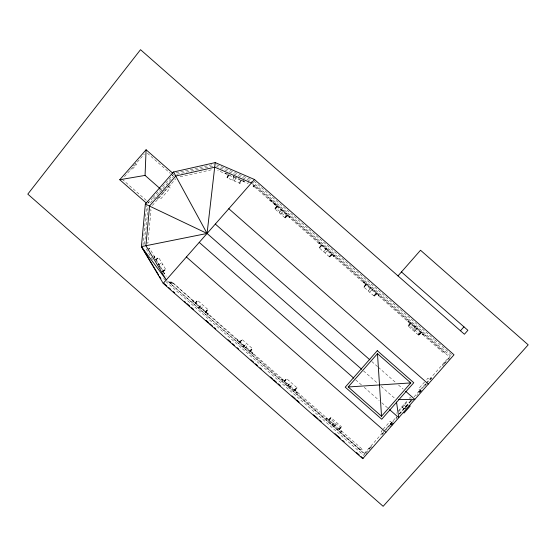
<?xml version="1.0" encoding="UTF-8"?>
<svg xmlns="http://www.w3.org/2000/svg" width="556" height="556" viewBox="0 0 556 556"><rect width="100%" height="100%" fill="white"/><g stroke="black" fill="none" stroke-linecap="round" stroke-linejoin="round"><path stroke-width="0.42" stroke-dasharray="2.78 2.08" d="M142.948 245.453L146.652 205.539M144.595 244.223L148.042 207.047M225.243 173.639L225.493 173.062L225.945 173.257L225.694 173.833M227.036 177.795L228.509 174.369L226.98 177.774L240.081 183.417L241.478 179.949M227.334 177.927L228.808 174.494M227.432 177.969L228.912 174.535M229.044 175.272L229.287 174.702M233.249 177.086L233.777 175.856M233.624 177.246L233.867 176.676M232.644 180.213L234.125 176.78M234.472 180.999L235.702 178.142M236.064 178.295L236.592 177.072M239.407 183.126L240.887 179.692M239.733 183.265L241.214 179.831M241.408 180.596L241.658 180.026M243.465 181.485L243.709 180.909M243.591 181.541L243.841 180.964M243.764 181.61L244.008 181.041L238.336 178.594M244.056 181.736L244.306 181.166M248.595 181.756L247.893 183.39L217.674 170.379M133.12 166.008L133.711 165.34M124.481 176.669L144.365 154.033M147.861 203.406L152.365 198.284M152.928 197.637L173.757 173.931M150.495 202.711L159.092 192.932M159.662 192.279L174.563 175.321M157.661 198.728L162.13 193.641M162.435 193.3L163.262 192.355M164.041 191.466L169.775 184.946L169.497 184.703L169.747 184.974M152.344 205.484L175.835 178.747M253.8 185.065L252.917 186.065L254.426 187.386L255.301 186.385M253.439 186.524L254.321 185.516M253.64 186.698L254.815 185.363L444.974 352.421L444.091 353.421L253.216 185.732M253.932 186.955L254.815 185.954M269.57 200.097L269.98 199.632L290.024 217.236L289.613 217.709M269.987 200.466L270.397 200M271.001 201.362L271.411 200.89M271.078 201.425L271.488 200.959M272.655 202.815L273.072 202.349M274.219 204.184L274.629 203.718M274.289 204.247L274.699 203.774M274.594 204.511L275.005 204.045M274.747 204.65L275.157 204.184M274.886 204.775L275.296 204.309M275.296 205.136L275.713 204.664M275.567 205.372L275.978 204.9M276.005 205.755L276.415 205.289M192.967 300.497L192.557 300.963L207.944 314.481L208.361 314.015M192.932 301.289L193.342 300.817M193.085 301.428L193.495 300.956M277.103 205.894L274.594 208.66L285.304 218.07L287.772 215.262M193.224 301.547L193.634 301.081M274.879 208.91L277.347 206.102M274.963 208.986L277.43 206.179M277.597 206.325L276.012 208.132L285.304 216.291L286.889 214.491M277.326 206.915L277.743 206.45M194.982 303.096L197.45 300.289L208.166 309.699L205.699 312.507M195.274 303.347L197.741 300.539M195.358 303.416L197.818 300.608M195.663 303.694L196.08 303.222M280.773 209.939L281.649 208.938M280.836 210.001L281.718 208.993M281.072 210.21L281.955 209.209M279.23 212.733L282.163 209.39M199.521 306.252L198.638 307.253L200.938 309.275L201.821 308.267M198.7 307.308L199.583 306.307M280.724 214.046L283.657 210.703M198.944 307.517L199.819 306.516M283.073 211.961L283.956 210.96M199.152 307.697L202.085 304.361M200.646 309.018L203.579 305.675M284.762 217.591L287.23 214.783M285.026 217.827L287.494 215.019M285.242 218.015L287.695 215.193M287.445 215.804L287.855 215.339M287.619 215.957L288.029 215.492M205.15 312.027L207.617 309.219M205.414 312.257L207.881 309.449M289.127 217.285L289.537 216.812M205.637 312.451L208.09 309.629M289.231 217.375L289.641 216.903M205.783 312.576L206.193 312.111M289.37 217.493L289.78 217.028M207.457 314.057L207.875 313.591M207.569 314.147L207.979 313.681M207.708 314.272L208.118 313.799M318.671 243.243L319.088 242.77L334.476 256.295L334.066 256.761M319.047 243.57L319.457 243.097M319.2 243.702L319.617 243.236M319.346 243.827L319.756 243.361M237.426 339.549L237.009 340.015L252.403 353.533L252.813 353.067M237.384 340.341L237.794 339.876M237.537 340.48L237.954 340.015M321.556 244.946L319.047 247.712L329.764 257.129L332.231 254.321M237.676 340.606L238.093 340.133M319.332 247.969L321.799 245.161M319.415 248.039L321.882 245.231M321.785 245.974L322.195 245.502M239.434 342.148L241.95 339.382M239.726 342.399L242.194 339.591M239.81 342.475L242.277 339.667M240.122 342.746L240.533 342.281M325.225 248.998L326.108 247.99L325.288 249.053M325.531 249.262L326.407 248.261M323.682 251.785L326.615 248.442M243.973 345.304L243.09 346.305L245.391 348.327L246.273 347.326M243.153 346.36L244.035 345.359M325.177 253.098L328.109 249.755M243.396 346.569L244.279 345.568M327.526 251.02L328.408 250.012M243.604 346.756L246.537 343.413M245.099 348.07L248.039 344.727M329.215 256.643L331.682 253.835M329.479 256.879L331.946 254.071M329.701 257.074L332.147 254.252M331.897 254.856L332.307 254.391M249.609 351.079L252.07 348.271M249.873 351.316L252.341 348.508M333.579 256.33L333.996 255.871M250.089 351.503L252.542 348.681M333.683 256.427L334.093 255.962M250.151 351.559L252.619 348.751L241.902 339.341M250.235 351.635L250.645 351.163M333.822 256.552L334.232 256.08M251.917 353.116L252.327 352.643M252.021 353.199L252.431 352.733M252.16 353.324L252.57 352.858M363.235 282.385L363.645 281.92L379.039 295.438L378.622 295.91M363.61 282.712L364.02 282.246M363.763 282.851L364.173 282.385M363.902 282.976L364.312 282.511M281.982 378.699L281.572 379.164L296.96 392.682L297.37 392.216M281.941 379.491L282.358 379.018M282.1 379.63L282.511 379.157M366.07 284.053L363.603 286.861L374.32 296.272L376.787 293.464M282.24 379.748L282.65 379.282M363.895 287.111L366.362 284.304M363.978 287.188L366.446 284.38M366.341 285.117L366.758 284.651M284.046 381.333L286.465 378.49L297.182 387.9L294.715 390.708L297.106 387.831M284.29 381.548L286.757 378.74M284.366 381.618L286.833 378.81M284.679 381.896L285.089 381.423M370.664 287.139L369.789 288.14L370.734 287.195M370.087 288.411L370.97 287.41M368.239 290.934L371.179 287.591M288.536 384.453L287.654 385.454L289.954 387.476L290.837 386.469M287.716 385.51L288.599 384.509M369.74 292.248L372.673 288.905M287.959 385.718L288.835 384.717M372.089 290.162L372.965 289.162M288.161 385.899L291.101 382.563M289.662 387.219L292.595 383.876M373.778 295.792L376.238 292.984M374.042 296.028L376.509 293.22M374.257 296.216L376.711 293.394M376.461 294.006L376.871 293.54M294.166 390.229L296.633 387.421M294.43 390.458L296.897 387.65M378.136 295.479L378.553 295.021M378.247 295.577L378.657 295.104M294.798 390.778L295.208 390.312M378.386 295.695L378.796 295.229M296.48 392.258L296.883 391.785M296.584 392.348L296.994 391.883M296.723 392.473L297.133 392.001M407.687 321.444L408.104 320.972L423.491 334.497L423.081 334.962M408.062 321.771L408.472 321.298M408.215 321.903L408.632 321.438M408.354 322.028L408.771 321.563M326.435 417.751L326.024 418.216L341.419 431.734L341.829 431.268M326.4 418.543L326.81 418.077M410.425 323.022L408.841 324.822L419.808 334.455L421.392 332.648M326.553 418.682L326.963 418.216M410.571 323.147L408.062 325.913L418.779 335.331L421.239 332.523M326.692 418.807L327.102 418.334M408.347 326.17L410.815 323.363M408.431 326.24L410.898 323.432M410.801 324.176L411.211 323.703M328.353 420.26L329.937 418.459L340.904 428.085L339.32 429.892M330.966 417.584L328.499 420.392L330.917 417.542L341.634 426.952L339.167 429.76M328.742 420.6L331.209 417.792M328.825 420.677L331.293 417.869M329.138 420.948L329.548 420.482M414.241 327.199L415.123 326.191M414.303 327.255L415.186 326.247M414.54 327.463L415.422 326.462M412.698 329.986L415.631 326.643M332.988 423.505L332.106 424.506L334.406 426.528L335.289 425.528M332.168 424.562L333.051 423.561M414.192 331.3L417.125 327.957M332.412 424.77L333.294 423.769M416.541 329.221L417.424 328.214M332.62 424.958L335.553 421.615M334.114 426.271L337.047 422.928M418.23 334.844L420.697 332.036M418.494 335.08L420.962 332.273M418.717 335.275L421.163 332.453M420.913 333.058L421.323 332.592M338.618 429.281L341.085 426.473M338.889 429.517L341.349 426.709M422.595 334.538L423.005 334.066M339.09 429.691L341.572 426.897M422.699 334.629L423.109 334.163M422.838 334.754L423.248 334.281M340.932 431.31L341.342 430.844M341.036 431.4L341.447 430.935M341.175 431.525L341.586 431.06M359.523 449.679L362.839 449.728L171.964 282.038L168.649 281.996M396.289 413.226L396.65 412.809M398.423 410.801L407.687 400.25M409.383 398.325L410.126 397.47L411.197 398.416M424.541 382.028L418.529 388.88L421.629 391.66M426.709 379.567L427.96 378.136L430.045 379.97M382.326 430.198L381.117 431.574L383.126 433.332M383.265 429.128L390.187 421.246L392.195 423.012M398.569 411.711L407.937 401.043M364.43 453.397L396.678 416.694M399.229 413.789L411.252 400.098M414.074 396.894L426.299 382.973M426.389 382.869L449.29 356.806M396.72 417.049L396.08 417.771L396.755 418.362L396.261 417.57M399.423 413.977L412.267 399.354M387.087 428.28L381.583 434.549L381.875 434.757M387.838 427.425L393.224 421.295L393.495 421.531M405.998 406.756L412.441 399.423M419.009 391.973L424.735 385.454L425.013 385.697M426.035 383.974L426.167 384.391L424.457 386.33L424.179 386.086M426.647 383.279L431.122 378.191L431.4 378.434M371.033 447.093L365.028 453.925L169.365 282.622L172.68 282.67L359.815 449.345M383.188 433.263L382.924 433.027L383.223 433.221L381.722 434.924L381.124 434.396M399.903 414.234L399.715 413.907L405.039 407.847L405.31 408.083M404.629 408.855L405.692 407.645M412.274 400.153L411.051 401.001M419.287 392.216L420.677 390.632L420.399 390.388M444.452 363.527L450.84 356.25L252.202 181.742L216.527 166.376M407.52 406.109L408.604 404.865M416.736 395.615L417.792 394.412M147.896 248.97L149.432 248.059L166.223 276.346M148.271 249.602L149.807 248.692M154.325 256.309L153.79 256.622L159.621 266.442L162.818 264.51M154.04 257.046L154.575 256.733M154.151 257.226L154.686 256.914M154.241 257.386L154.776 257.074M155.471 259.457L158.655 257.491L165.931 269.757L162.72 271.669M155.638 259.735L158.849 257.824M155.694 259.826L158.905 257.914M155.902 260.18L156.438 259.867M157.626 264.482L158.78 263.801L158.286 264.197M158.446 264.468L158.981 264.149M158.592 264.705L161.803 262.8M159.19 267.116L160.343 266.435M162.352 271.036L165.563 269.132M162.526 271.342L165.744 269.438M162.679 271.592L165.883 269.667M162.776 271.759L163.311 271.439M163.923 273.684L164.451 273.364M163.992 273.802L164.527 273.482M164.083 273.962L164.618 273.642M175.981 172.916L214.255 164.291M176.829 174.285L214.095 165.89M180.095 176.85L212.531 169.538M169.163 282.448L172.478 282.497M169.663 282.886L172.979 282.928M170.15 283.317L173.465 283.358M149.23 209.807L151.003 209.973L147.938 243.062L146.165 242.902M216.659 164.778L251.91 179.956M226.132 173.34L230.886 175.39M233.388 176.467L237.551 178.261M254.127 181.207L337.596 254.537M338.25 255.107L434.104 339.32M434.757 339.89L451.715 354.791M252.014 183.494L449.894 357.334M448.108 358.147L449.783 359.614M445.022 361.664L445.62 362.192M444.55 362.199L445.147 362.727M443.903 362.936L444.501 363.464M442.951 364.02L443.556 364.548M442.18 364.896L443.848 366.369M430.879 377.76L431.505 378.309L429.913 380.123L429.635 379.88M425.945 384.641L425.667 384.398L425.792 384.808M420.28 389.825L421.955 391.292M419.606 390.59L421.281 392.063M419.321 390.917L420.19 391.681M419.189 391.07L420.392 392.126M418.814 391.493L420.482 392.967M147.375 153.234L170.185 173.277M170.838 173.847L173.444 176.141M418.529 391.82L419.154 392.369M371.818 361.56L377.691 366.717M378.337 367.287L395.948 382.757M398.555 385.051L403.121 389.061M169.629 184.55L170.254 185.099M168.107 186.281L170.254 188.039L160.823 198.784L158.738 196.949M410.481 400.174L411.482 401.05M135.4 163.415L136.554 164.423L131.987 169.615L131.244 168.968M160.281 188.776L164.089 192.119M406.012 406.471L406.485 406.881L404.379 409.272L403.913 408.862M403.732 404.754L406.339 407.041M363.561 370.942L377.906 383.543M381.166 386.406L395.511 399.006M404.9 407.736L405.366 408.146M401.918 406.818L404.525 409.112M129.861 169.719L130.271 170.08M157.279 198.603L157.904 199.159M355.722 379.88L361.595 385.037M364.201 387.33L379.199 400.501M381.805 402.794L387.678 407.951M122.209 179.254L146.325 200.438M146.972 201.015L150.231 203.878M392.995 420.885L393.592 421.413M390.847 423.325L392.022 424.416M390.569 423.644L391.438 424.409M390.555 423.665L392.223 425.132M390.43 423.804L391.299 424.569M390.201 424.061L391.07 424.826M389.916 424.388L391.591 425.854M388.998 425.43L390.673 426.897M386.767 428.648L386.823 429.121L386.552 428.891M370.741 446.218L372.409 447.684M369.747 447.351L370.345 447.879M368.982 448.212L369.587 448.741M368.663 448.581L369.267 449.109M365.097 452.64L366.772 454.106M167.453 280.947L364.736 454.266L363.735 455.399L165.917 281.607M159.711 266.595L163.582 273.114M146.186 248.9L152.761 259.972M163.714 278.424L164.59 279.897"/><path stroke-width="0.83" d="M159.648 188.22L145.06 175.404L146.096 149.772L172.666 173.118M158.655 275.011L141.398 246.635L145.345 204.087L173.548 171.992L215.228 162.595L254.474 179.498L454.016 354.797L362.755 458.679L163.214 283.379L141.398 246.635L207.068 233.457L361.602 369.219M215.228 162.595L207.068 233.457L145.345 204.087M146.353 203.072L119.776 179.727L146.096 149.772M163.214 283.379L254.474 179.498M397.999 275.894L420.524 250.249L528.2 344.838L383.14 506.307L27.8 194.127L140.522 49.692L464.413 334.246L467.881 330.299L401.46 271.947M348.209 386.969L377.475 353.651L410.794 382.924L381.527 416.242L348.209 386.969L410.794 382.924M460.472 330.778L463.94 326.838M393.099 423.185L392.049 424.388L392.522 424.798M119.776 179.727L145.06 175.404M398.708 399.555L414.859 399.368L405.727 391.348M251.423 182.973L214.804 167.203L175.904 175.967L149.592 205.922L145.908 245.62L166.265 279.904L141.398 246.635M228.808 208.715L428.349 384.015M215.318 224.068L369.865 359.843M409.55 405.407L410.224 405.998L404.038 413.032L403.371 412.441M199.222 242.388L353.769 378.163M389.631 409.668L398.763 417.688L396.518 402.051M186.392 256.997L385.927 432.297M164.18 283.595L166.786 285.881M168.746 287.605L170.699 289.322M173.305 291.615L174.612 292.755M184.39 301.352L185.697 302.499M187.004 303.645L189.61 305.932M191.57 307.656L193.523 309.372M205.915 320.256L208.521 322.549M209.827 323.696L212.434 325.983M214.387 327.706L215.693 328.846M228.085 339.737L230.691 342.023M232.651 343.747L234.604 345.464M237.21 347.757L238.517 348.897M250.909 359.788L253.515 362.074M255.475 363.798L257.428 365.514M260.034 367.808L261.341 368.948M270.473 376.968L272.426 378.692M273.733 379.838L276.339 382.125M278.292 383.848L280.252 385.565M291.99 395.879L295.25 398.742M296.556 399.889L299.163 402.176M313.508 414.783L318.074 418.793M319.38 419.94L321.333 421.656M335.025 433.687L340.244 438.267M342.85 440.56L344.157 441.707M356.549 452.591L359.155 454.884M361.108 456.601L363.068 458.318M159.544 276.471L160.872 278.653M173.548 171.992L207.068 233.457M377.475 353.651L381.527 416.242M377.288 350.676L345.227 387.164L381.722 419.217L413.775 382.73L377.288 350.676"/></g></svg>
